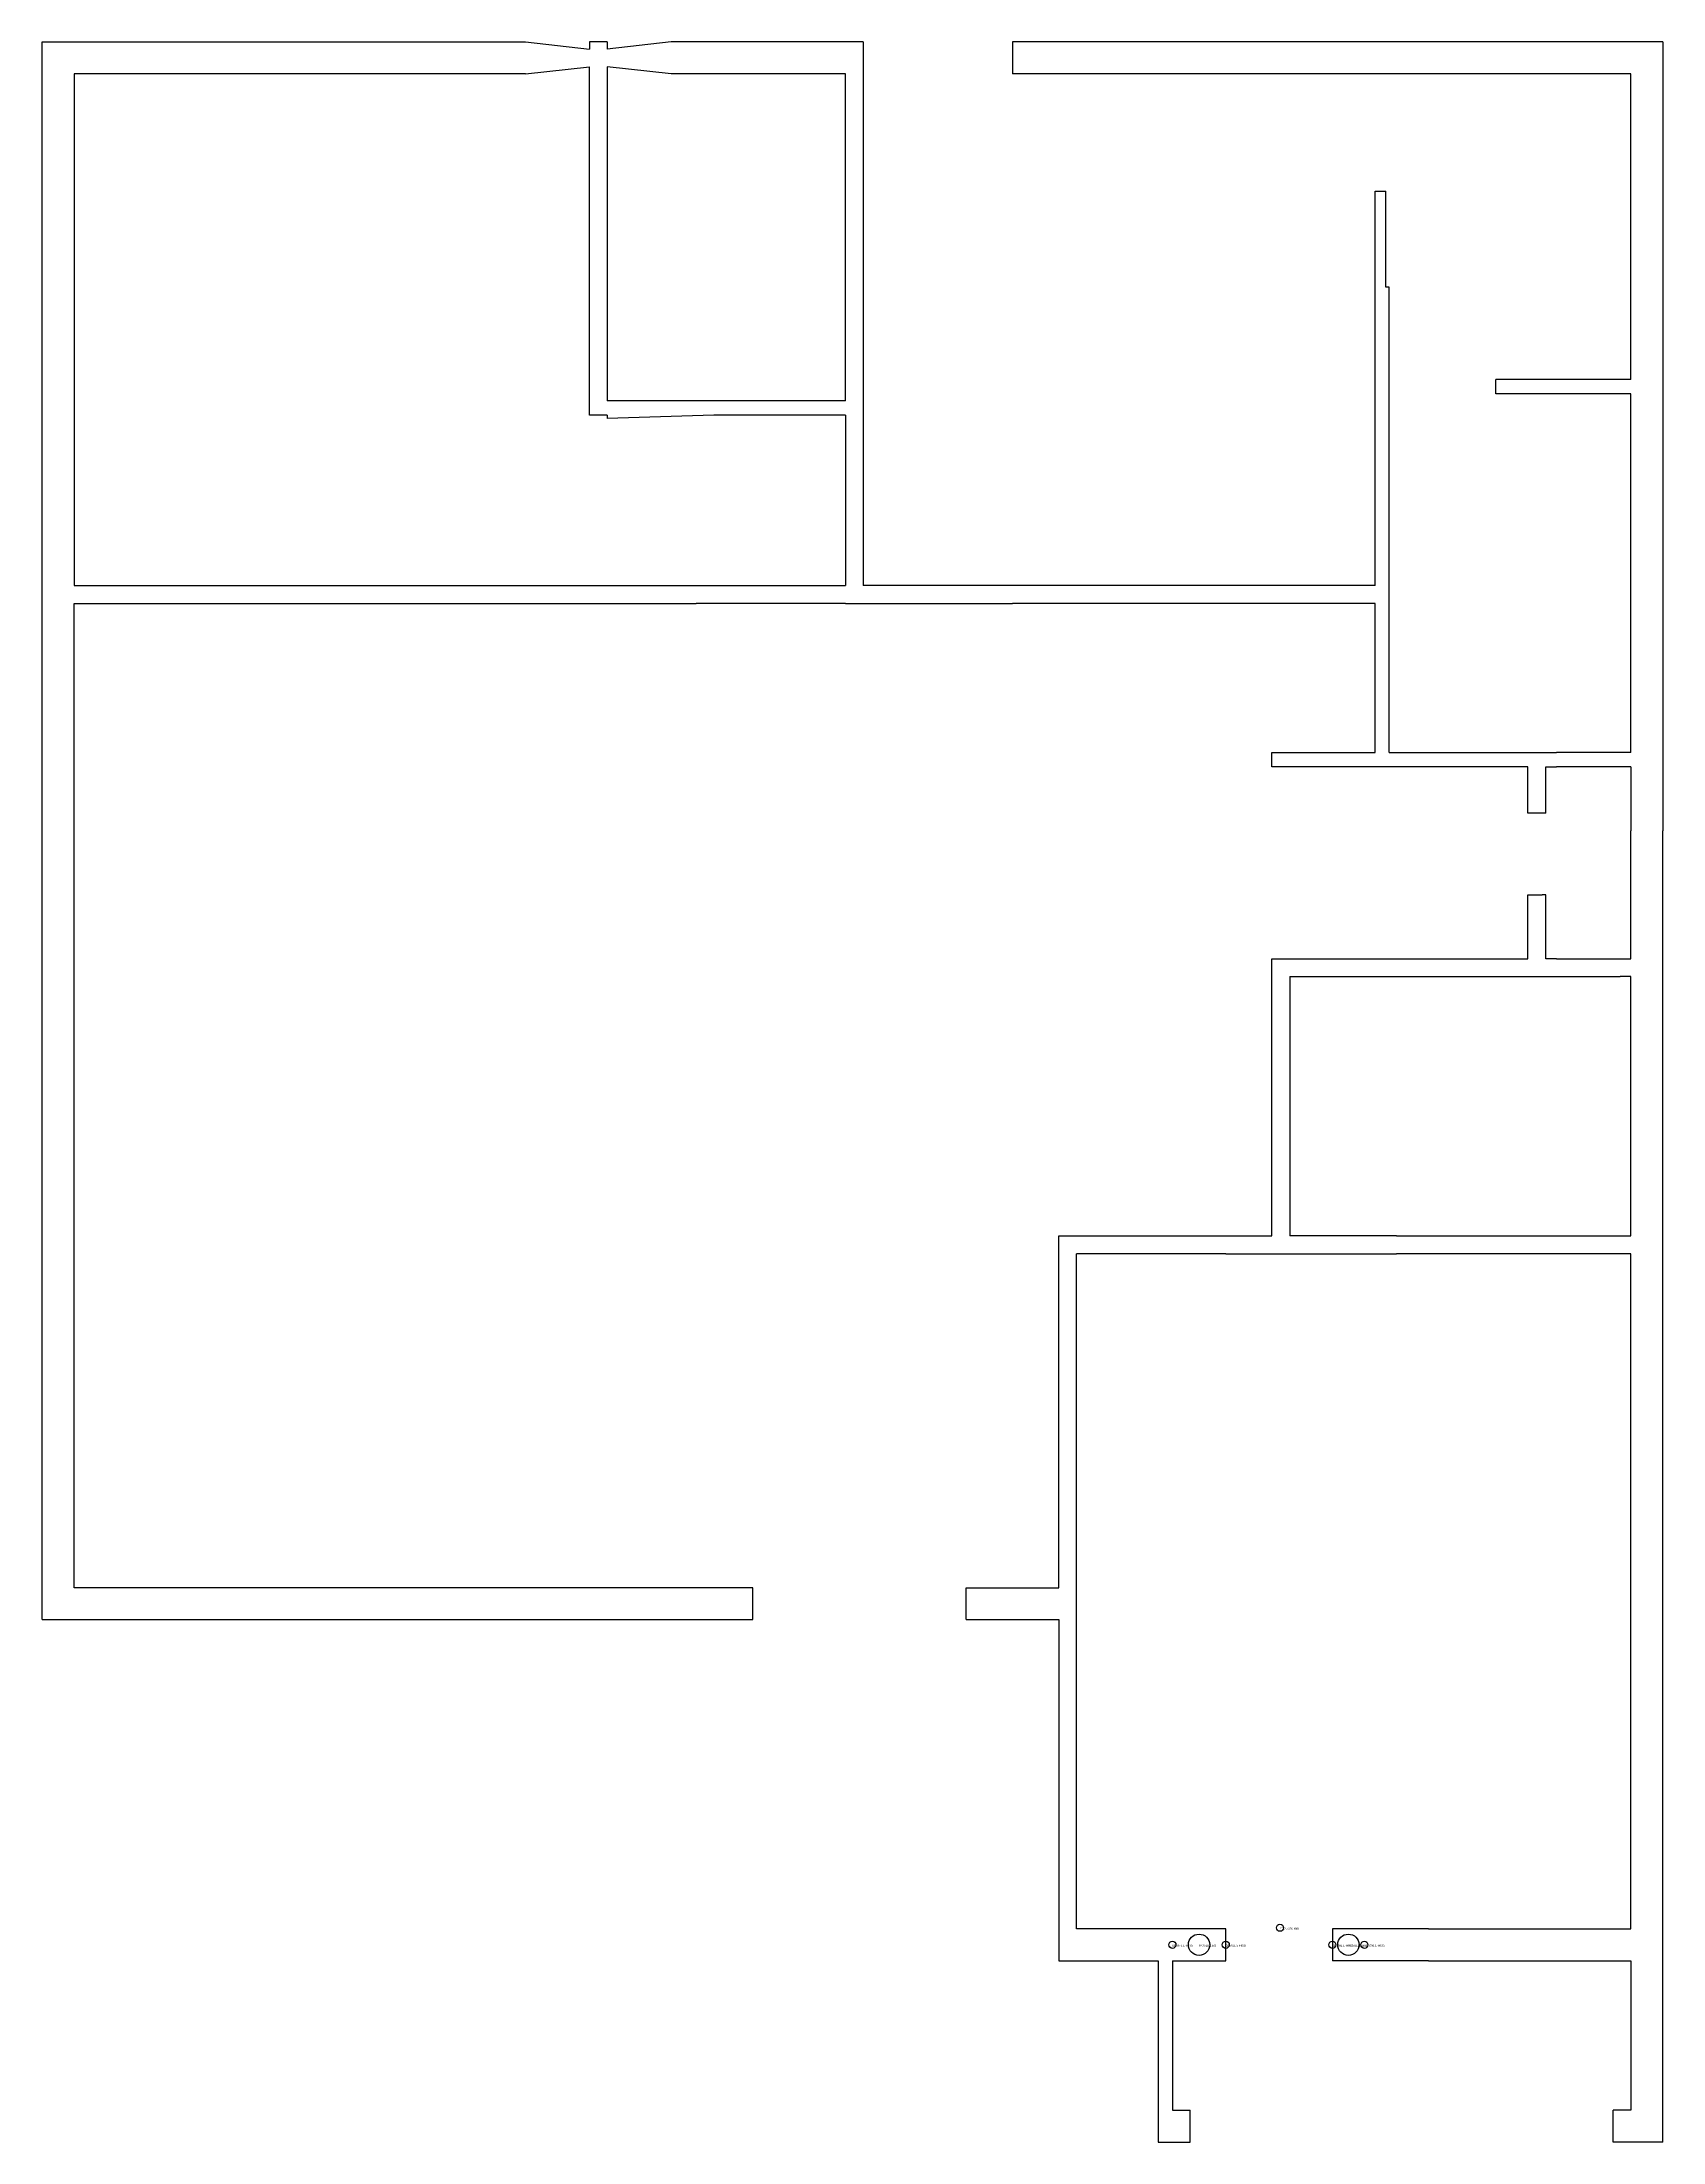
# Model space of a CAD drawing. Header units: metres. Extents: x 328 to 784, y 390 to 981.
import ezdxf

# ---------------------------------------------------------------- set-up
doc = ezdxf.new("R2010")
doc.units = ezdxf.units.M

msp = doc.modelspace()

# ---------------------------------------------------------------- linework, layer by layer
for p, q in [((328, 537), (328, 981)), ((328, 981), (464, 981)), ((464, 981), (482, 979)), ((487, 981), (482, 981)), ((482, 981), (482, 979)), ((505, 981), (487, 979)), ((487, 981), (487, 979)), ((559, 981), (505, 981)), ((559, 981), (559, 828)), ((784, 981), (601, 981)), ((601, 981), (601, 972)), ((784, 981), (784, 759)), ((464, 972), (337, 972)), ((337, 972), (337, 948)), ((464, 972), (482, 974)), ((482, 876), (482, 974)), ((505, 972), (487, 974)), ((487, 974), (487, 880)), ((554, 972), (505, 972)), ((554, 880), (554, 972)), ((775, 972), (601, 972)), ((775, 886), (775, 972)), ((337, 948), (337, 828)), ((703, 912), (703, 939)), ((703, 939), (706, 939)), ((706, 912), (706, 939)), ((703, 828), (703, 912)), ((707, 912), (706, 912)), ((707, 781), (707, 912)), ((737, 882), (737, 886)), ((775, 886), (737, 886)), ((775, 882), (737, 882)), ((775, 781), (775, 882)), ((487, 876), (482, 876)), ((517, 880), (487, 880)), ((517, 876), (487, 875)), ((487, 876), (487, 875)), ((554, 880), (517, 880)), ((554, 876), (517, 876)), ((554, 876), (554, 828)), ((337, 828), (512, 828)), ((512, 828), (554, 828)), ((601, 828), (559, 828)), ((703, 828), (601, 828)), ((337, 546), (337, 823)), ((337, 823), (512, 823)), ((554, 823), (512, 823)), ((554, 823), (559, 823)), ((559, 823), (601, 823)), ((703, 823), (601, 823)), ((703, 781), (703, 823)), ((674, 777), (674, 781)), ((674, 781), (703, 781)), ((707, 781), (754, 781)), ((772, 781), (754, 781)), ((775, 781), (772, 781)), ((746, 777), (674, 777)), ((746, 764), (746, 777)), ((751, 764), (751, 777)), ((751, 777), (754, 777)), ((772, 777), (754, 777)), ((775, 777), (772, 777)), ((775, 777), (775, 759)), ((751, 764), (746, 764)), ((775, 741), (775, 759)), ((784, 741), (784, 759)), ((746, 723), (746, 741)), ((746, 741), (750, 741)), ((751, 741), (750, 741)), ((751, 723), (751, 741)), ((775, 723), (775, 741)), ((784, 390), (784, 741)), ((674, 645), (674, 723)), ((674, 723), (746, 723)), ((754, 723), (751, 723)), ((754, 723), (772, 723)), ((772, 723), (775, 723)), ((679, 718), (754, 718)), ((679, 718), (679, 645)), ((754, 718), (772, 718)), ((775, 718), (772, 718)), ((775, 645), (775, 718)), ((614, 546), (614, 645)), ((614, 645), (619, 645)), ((619, 645), (661, 645)), ((661, 645), (674, 645)), ((709, 645), (679, 645)), ((709, 645), (775, 645)), ((619, 450), (619, 640)), ((661, 640), (619, 640)), ((661, 640), (679, 640)), ((679, 640), (709, 640)), ((775, 640), (709, 640)), ((775, 450), (775, 640)), ((528, 546), (337, 546)), ((528, 537), (528, 546)), ((588, 537), (588, 546)), ((588, 546), (614, 546)), ((328, 537), (528, 537)), ((588, 537), (614, 537)), ((614, 537), (614, 441)), ((661, 450), (619, 450)), ((661, 441), (661, 450)), ((700, 450), (691, 450)), ((691, 450), (691, 441)), ((718, 450), (700, 450)), ((718, 450), (775, 450)), ((614, 441), (642, 441)), ((642, 441), (642, 390)), ((646, 441), (661, 441)), ((646, 441), (646, 399)), ((700, 441), (691, 441)), ((718, 441), (700, 441)), ((718, 441), (775, 441)), ((775, 441), (775, 399)), ((646, 399), (651, 399)), ((651, 390), (651, 399)), ((775, 399), (770, 399)), ((770, 390), (770, 399)), ((642, 390), (651, 390)), ((784, 390), (770, 390))]:
    msp.add_line(p, q)
at = {"layer": 'debug', "color": 3}
msp.add_circle((676.26, 450.29), 1, dxfattribs=at)
at = {"layer": 'debug', "color": 2}
for centre in [(646, 445.5), (661, 445.5), (691, 445.5), (700, 445.5)]:
    msp.add_circle(centre, 1, dxfattribs=at)
at = {"layer": 'debug', "color": 5}
for centre in [(653.5, 445.5), (695.5, 445.5)]:
    msp.add_circle(centre, 3, dxfattribs=at)

# ---------------------------------------------------------------- texts
at = {"layer": 'debug', "char_height": 0.5, "attachment_point": 1}
for s, insert in [('PTFA: (676, 450)', (676.26, 450.29)), ('DP: (646.0, 445.5)', (646, 445.5)), ('PARALLEL 162', (653.5, 445.5)), ('CP: (661.0, 445.5)', (661, 445.5)), ('CP: (691.0, 445.5)', (691, 445.5)), ('PARALLEL 198', (695.5, 445.5)), ('DP: (700.0, 445.5)', (700, 445.5))]:
    msp.add_mtext(s, dxfattribs=dict(at, insert=insert))

doc.saveas('drawing.dxf')
